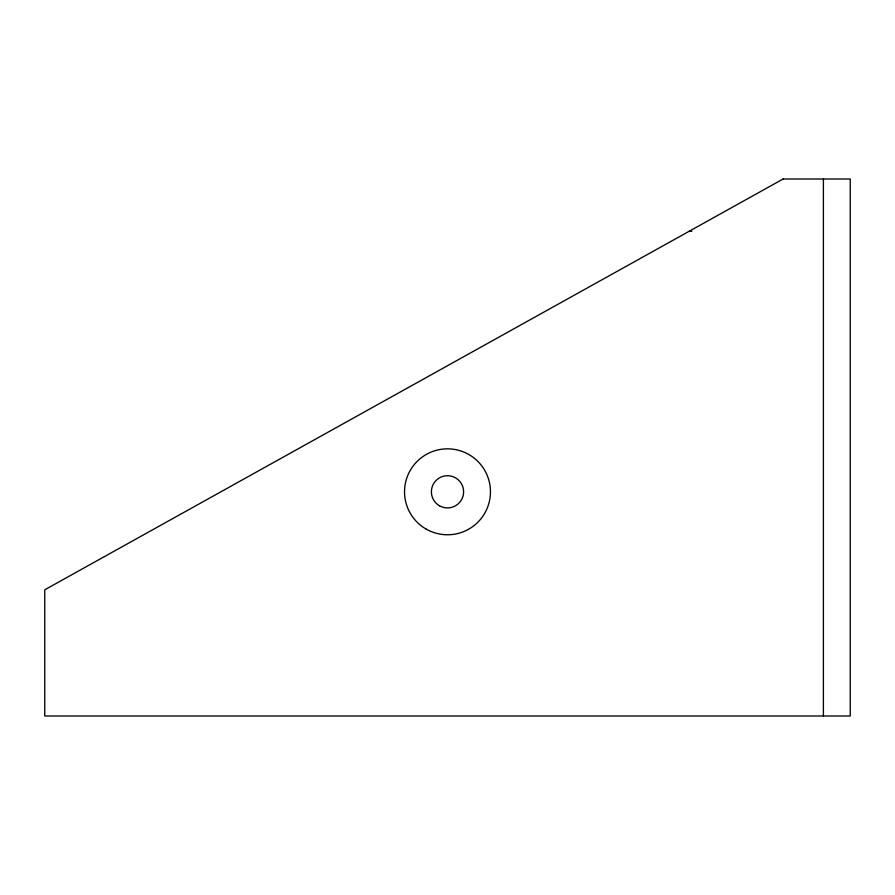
<?xml version="1.0" encoding="UTF-8"?>
<svg xmlns="http://www.w3.org/2000/svg" width="895" height="895" viewBox="0 0 895 895"><rect width="100%" height="100%" fill="white"/><g stroke="black" fill="none" stroke-linecap="round" stroke-linejoin="round"><path stroke-width="1.34" d="M689.15 231.279L691.835 231.279M823.4 179L823.4 716M783.125 179L44.75 589.805L44.75 716L850.25 716L850.25 179L783.125 179M439.445 505.753A16.11 16.11 0 0 0 463.61 491.803A16.11 16.11 0 0 0 439.445 477.852A16.11 16.11 0 0 0 439.445 505.753M426.02 529.012A42.96 42.96 0 0 0 490.46 491.803A42.96 42.96 0 0 0 426.02 454.593A42.96 42.96 0 0 0 426.02 529.012"/></g></svg>
